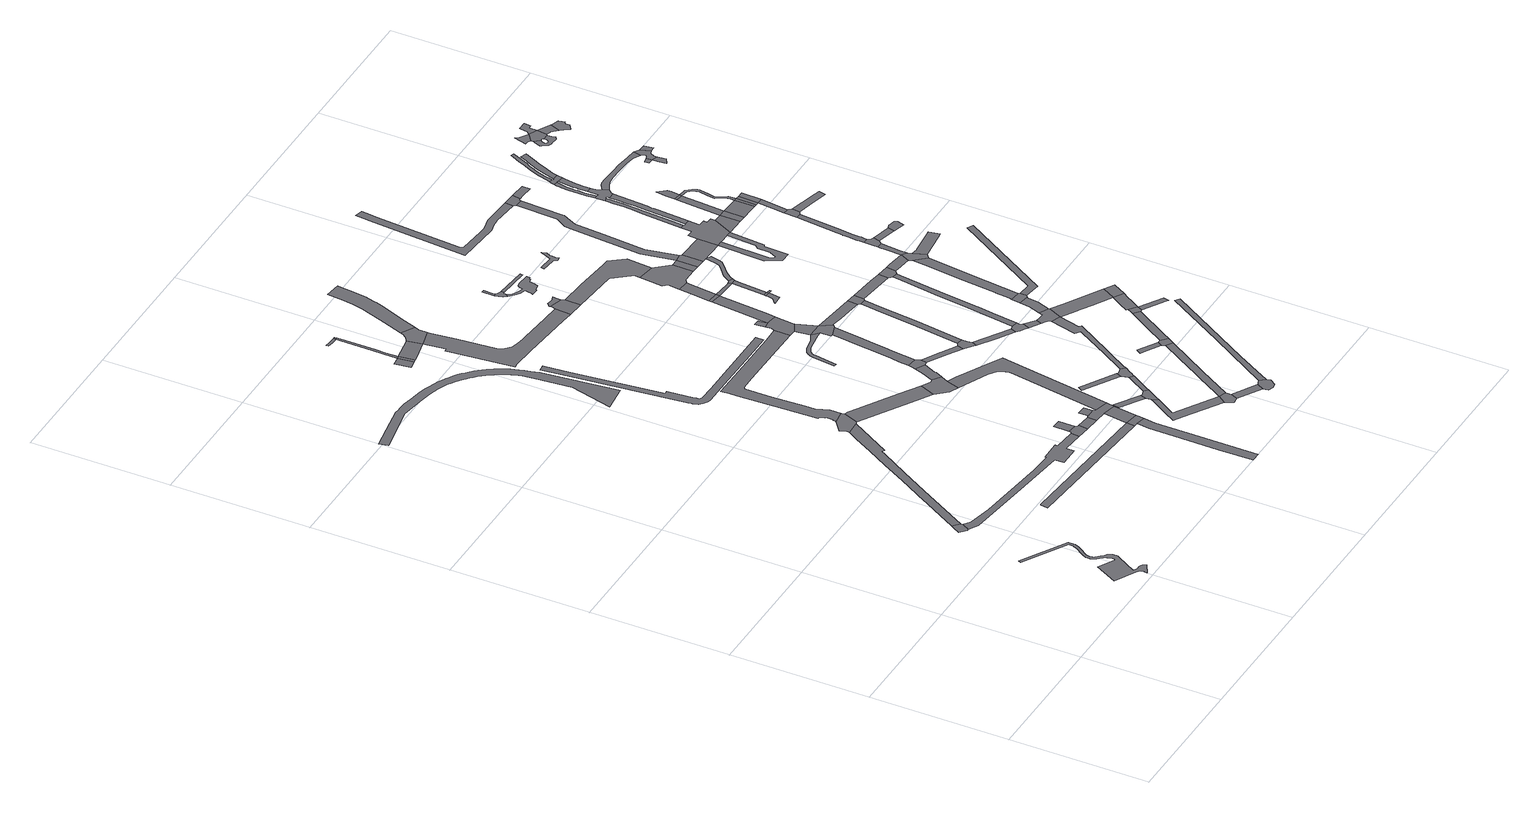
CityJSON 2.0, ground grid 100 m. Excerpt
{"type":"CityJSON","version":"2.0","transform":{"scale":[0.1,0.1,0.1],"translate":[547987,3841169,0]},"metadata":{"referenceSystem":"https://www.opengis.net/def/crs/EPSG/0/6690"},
"CityObjects":{
"road1":{"type":"Road","attributes":{"RoadStructureAttribute.sectionType":"1"},"geometry":[{"type":"MultiSurface","lod":"1","boundaries":[[[0,1,2,3,4,5,6,7,8,9,10,11,12,13,14,15,16,17,18,19,20,21,22,23,24,25,26,27,28,29,30,31,32,33,34,35,36,37,38,39,40,41,42,43,44,45,46,47,48,49,50,51,52,53,54,55,56,57,58,59,60,61,62,63,64,65,66,67,68,69,70,71,72,73,74,75,76,77,78,79,80,81,82,83,84]]]}]},
"road2":{"type":"Road","geometry":[{"type":"MultiSurface","lod":"1","boundaries":[[[85,86,87,88,89,90,91]]]}]},
"road3":{"type":"Road","attributes":{"RoadStructureAttribute.sectionType":"1"},"geometry":[{"type":"MultiSurface","lod":"1","boundaries":[[[92,93,94,95,96,97,98,99,100,101,102,103,104,105,106,107,85,91]]]}]},
"road4":{"type":"Road","attributes":{"RoadStructureAttribute.sectionType":"1"},"geometry":[{"type":"MultiSurface","lod":"1","boundaries":[[[108,109,110,111,112,113,114,115,116,90,89,117,118,119,120,121,122,123,124]]]}]},
"road5":{"type":"Road","attributes":{"RoadStructureAttribute.sectionType":"1"},"geometry":[{"type":"MultiSurface","lod":"1","boundaries":[[[125,126,127,128,129,130,131,132,133,134,135,136,137,138,139,140,141,142,143,144,145,146,147,148,149,150,151,152,153,154,155,156,157,158,159,160,161,162,163,164,165,166,167,168,169,170,171,172,173,174,175,176,177,178,179,180,181,182,183,184,185,186,187,188,189,190,191,192,193,194]]]}]},
"road6":{"type":"Road","attributes":{"RoadStructureAttribute.sectionType":"1"},"geometry":[{"type":"MultiSurface","lod":"1","boundaries":[[[195,196,197,198,199]]]}]},
"road7":{"type":"Road","geometry":[{"type":"MultiSurface","lod":"1","boundaries":[[[200,201,202,203,204,205,99,98,206,207,208,209]]]}]},
"road8":{"type":"Road","attributes":{"RoadStructureAttribute.sectionType":"1"},"geometry":[{"type":"MultiSurface","lod":"1","boundaries":[[[210,211,212,213]]]}]},
"road9":{"type":"Road","geometry":[{"type":"MultiSurface","lod":"1","boundaries":[[[214,210,213,215]]]}]},
"road10":{"type":"Road","geometry":[{"type":"MultiSurface","lod":"1","boundaries":[[[216,217,218,124,123,219,220,221,222]]]}]},
"road11":{"type":"Road","geometry":[{"type":"MultiSurface","lod":"1","boundaries":[[[223,224,216,222]]]}]},
"road12":{"type":"Road","geometry":[{"type":"MultiSurface","lod":"1","boundaries":[[[225,226,227,228,229,230,231,232,210,214]]]}]},
"road13":{"type":"Road","attributes":{"RoadStructureAttribute.sectionType":"1"},"geometry":[{"type":"MultiSurface","lod":"1","boundaries":[[[233,234,235,236,237,238,239,240,241]]]}]},
"road14":{"type":"Road","attributes":{"RoadStructureAttribute.sectionType":"1"},"geometry":[{"type":"MultiSurface","lod":"1","boundaries":[[[242,243,244,209,208,245,246,247]]]}]},
"road15":{"type":"Road","geometry":[{"type":"MultiSurface","lod":"1","boundaries":[[[248,249,250,251,229,252]]]}]},
"road16":{"type":"Road","attributes":{"RoadStructureAttribute.sectionType":"1"},"geometry":[{"type":"MultiSurface","lod":"1","boundaries":[[[253,254,214,215,255,256]]]}]},
"road17":{"type":"Road","attributes":{"RoadStructureAttribute.sectionType":"1"},"geometry":[{"type":"MultiSurface","lod":"1","boundaries":[[[220,219,257,258]]]}]},
"road18":{"type":"Road","geometry":[{"type":"MultiSurface","lod":"1","boundaries":[[[259,252,229,228]]]}]},
"road19":{"type":"Road","geometry":[{"type":"MultiSurface","lod":"1","boundaries":[[[199,198,233,241,260,261]]]}]},
"road20":{"type":"Road","geometry":[{"type":"MultiSurface","lod":"1","boundaries":[[[262,263,264,265,266]]]}]},
"road21":{"type":"Road","attributes":{"RoadStructureAttribute.sectionType":"1"},"geometry":[{"type":"MultiSurface","lod":"1","boundaries":[[[267,268,199,261,269,270]]]}]},
"road22":{"type":"Road","geometry":[{"type":"MultiSurface","lod":"1","boundaries":[[[271,272,266,265,258,257,267,270,273,274]]]}]},
"road23":{"type":"Road","geometry":[{"type":"MultiSurface","lod":"1","boundaries":[[[275,276,277,278,279,280,253,256,281,282,283,284,285,286]]]}]},
"road24":{"type":"Road","attributes":{"RoadStructureAttribute.sectionType":"1"},"geometry":[{"type":"MultiSurface","lod":"1","boundaries":[[[287,288,289,290,291,292,293,294,295,296,297,298,299,300,301,201,200,302,303,304,305,306,307,308,309,310,311]]]}]},
"road25":{"type":"Road","geometry":[{"type":"MultiSurface","lod":"1","boundaries":[[[312,313,314,315,316,317,318,319,320,321,322,323,324,325,326,327,328,329,330,331,332,333,334,335,336]]]}]},
"road26":{"type":"Road","geometry":[{"type":"MultiSurface","lod":"1","boundaries":[[[337,338,247,246,339,340,341,342,343]]]}]},
"road27":{"type":"Road","geometry":[{"type":"MultiSurface","lod":"1","boundaries":[[[344,345,346,347,348,349]]]}]},
"road28":{"type":"Road","attributes":{"RoadStructureAttribute.sectionType":"1"},"geometry":[{"type":"MultiSurface","lod":"1","boundaries":[[[350,351,352,353,354,355,356,357,358,359,360,361]]]}]},
"road29":{"type":"Road","attributes":{"RoadStructureAttribute.sectionType":"1"},"geometry":[{"type":"MultiSurface","lod":"1","boundaries":[[[362,363,364,365,366,367,341,340,368,369,370,371,372,373,374,375,274,273]]]}]},
"road30":{"type":"Road","attributes":{"RoadStructureAttribute.sectionType":"1"},"geometry":[{"type":"MultiSurface","lod":"1","boundaries":[[[376,377,378,379,380,381,382,383,384,385,386,387,388,389,281,256,390,391,392,393,394,395,396,397]]]}]},
"road31":{"type":"Road","attributes":{"RoadStructureAttribute.sectionType":"1"},"geometry":[{"type":"MultiSurface","lod":"1","boundaries":[[[398,399,343,342,400,401,402]]]}]},
"road32":{"type":"Road","attributes":{"RoadStructureAttribute.sectionType":"1"},"geometry":[{"type":"MultiSurface","lod":"1","boundaries":[[[403,404,405,406,407,408,409,275,286,410,411,412,413,414,415,416,417,418,419]]]}]},
"road33":{"type":"Road","geometry":[{"type":"MultiSurface","lod":"1","boundaries":[[[420,421,422,349,348,423,424,350,361,425,426,427,428,429]]]}]},
"road34":{"type":"Road","geometry":[{"type":"MultiSurface","lod":"1","boundaries":[[[430,431,398,402,432,433,434]]]}]},
"road35":{"type":"Road","geometry":[{"type":"MultiSurface","lod":"1","boundaries":[[[357,356,435,436,437,438,439,440]]]}]},
"road36":{"type":"Road","attributes":{"RoadStructureAttribute.sectionType":"1"},"geometry":[{"type":"MultiSurface","lod":"1","boundaries":[[[441,442,443,444,445]]]}]},
"road37":{"type":"Road","attributes":{"RoadStructureAttribute.sectionType":"1"},"geometry":[{"type":"MultiSurface","lod":"1","boundaries":[[[446,447,448,420,429,449,450,451]]]}]},
"road38":{"type":"Road","attributes":{"RoadStructureAttribute.sectionType":"1"},"geometry":[{"type":"MultiSurface","lod":"1","boundaries":[[[452,453,454,455,456,457,458,459,460,461,462,463,464,465,466,467,468,469,470,471,472,473,474,475,476,477,478,479]]]}]},
"road39":{"type":"Road","attributes":{"RoadStructureAttribute.sectionType":"1"},"geometry":[{"type":"MultiSurface","lod":"1","boundaries":[[[439,438,480,481]]]}]},
"road40":{"type":"Road","attributes":{"RoadStructureAttribute.sectionType":"1"},"geometry":[{"type":"MultiSurface","lod":"1","boundaries":[[[482,483,484,485,486,487,488,489,490,491,492,493,430,434]]]}]},
"road41":{"type":"Road","attributes":{"RoadStructureAttribute.sectionType":"1"},"geometry":[{"type":"MultiSurface","lod":"1","boundaries":[[[494,495,496,433,432,497,498,499,500]]]}]},
"road42":{"type":"Road","geometry":[{"type":"MultiSurface","lod":"1","boundaries":[[[501,502,503,445,444,504,505,446,451,506,507,508,509]]]}]},
"road43":{"type":"Road","geometry":[{"type":"MultiSurface","lod":"1","boundaries":[[[510,511,512,481,480,513,514,515,516,517]]]}]},
"road44":{"type":"Road","attributes":{"RoadStructureAttribute.sectionType":"1"},"geometry":[{"type":"MultiSurface","lod":"1","boundaries":[[[518,519,397,396,520,521,522]]]}]},
"road45":{"type":"Road","geometry":[{"type":"MultiSurface","lod":"1","boundaries":[[[523,524,525,526,527,528,529,530,531,532,533,534,535,536,537,518,522]]]}]},
"road46":{"type":"Road","geometry":[{"type":"MultiSurface","lod":"1","boundaries":[[[538,539,540,541,542,543]]]}]},
"road47":{"type":"Road","geometry":[{"type":"MultiSurface","lod":"1","boundaries":[[[452,479,544,487,486,545,546]]]}]},
"road48":{"type":"Road","geometry":[{"type":"MultiSurface","lod":"1","boundaries":[[[543,542,547,311,310,548,549,550,551]]]}]},
"road49":{"type":"Road","geometry":[{"type":"MultiSurface","lod":"1","boundaries":[[[552,553,554,555,556,557,558,559,560,561,562]]]}]},
"road50":{"type":"Road","attributes":{"RoadStructureAttribute.sectionType":"1"},"geometry":[{"type":"MultiSurface","lod":"1","boundaries":[[[549,548,452,546]]]}]},
"road51":{"type":"Road","geometry":[{"type":"MultiSurface","lod":"1","boundaries":[[[563,564,565,555,554]]]}]},
"road52":{"type":"Road","geometry":[{"type":"MultiSurface","lod":"1","boundaries":[[[566,500,499,567,568,569,570,571,572]]]}]},
"road53":{"type":"Road","attributes":{"RoadStructureAttribute.sectionType":"1"},"geometry":[{"type":"MultiSurface","lod":"1","boundaries":[[[573,574,575,576,577,578,579,357,440,580,581]]]}]},
"road54":{"type":"Road","geometry":[{"type":"MultiSurface","lod":"1","boundaries":[[[582,583,584,585,586,587,588,589,590,591,592,593,594,595,596,597,598,599,600,601,602,603,604,605,606,607,608,559,558]]]}]},
"road55":{"type":"Road","attributes":{"RoadStructureAttribute.sectionType":"1"},"geometry":[{"type":"MultiSurface","lod":"1","boundaries":[[[569,568,609,610,611]]]}]},
"road56":{"type":"Road","attributes":{"RoadStructureAttribute.sectionType":"1"},"geometry":[{"type":"MultiSurface","lod":"1","boundaries":[[[612,613,543,551,614,615]]]}]},
"road57":{"type":"Road","geometry":[{"type":"MultiSurface","lod":"1","boundaries":[[[616,617,562,561]]]}]},
"road58":{"type":"Road","attributes":{"RoadStructureAttribute.sectionType":"1"},"geometry":[{"type":"MultiSurface","lod":"1","boundaries":[[[618,619,620,621,622,623,624,625,626,627,501,509,628,629,630,631,632,633,634,635,636,637,638]]]}]},
"road59":{"type":"Road","attributes":{"RoadStructureAttribute.sectionType":"1"},"geometry":[{"type":"MultiSurface","lod":"1","boundaries":[[[639,546,545,640,641,642,643,644,645]]]}]},
"road60":{"type":"Road","attributes":{"RoadStructureAttribute.sectionType":"1"},"geometry":[{"type":"MultiSurface","lod":"1","boundaries":[[[646,647,648,649,650,651,566,572]]]}]},
"road61":{"type":"Road","geometry":[{"type":"MultiSurface","lod":"1","boundaries":[[[652,653,654,655,656,657,658]]]}]},
"road62":{"type":"Road","geometry":[{"type":"MultiSurface","lod":"1","boundaries":[[[659,612,615,660]]]}]},
"road63":{"type":"Road","attributes":{"RoadStructureAttribute.sectionType":"1"},"geometry":[{"type":"MultiSurface","lod":"1","boundaries":[[[661,662,663,664,665,521,520,666,667,668,669,670,671]]]}]},
"road64":{"type":"Road","geometry":[{"type":"MultiSurface","lod":"1","boundaries":[[[672,673,674,611,610,675,676,677,678,679,680]]]}]},
"road65":{"type":"Road","attributes":{"RoadStructureAttribute.sectionType":"1"},"geometry":[{"type":"MultiSurface","lod":"1","boundaries":[[[681,682,659,660,683]]]}]},
"road66":{"type":"Road","geometry":[{"type":"MultiSurface","lod":"1","boundaries":[[[658,657,684,573,581,685,686]]]}]},
"road67":{"type":"Road","attributes":{"RoadStructureAttribute.sectionType":"1"},"geometry":[{"type":"MultiSurface","lod":"1","boundaries":[[[687,688,689,690,691,692,693,694]]]}]},
"road68":{"type":"Road","attributes":{"RoadStructureAttribute.sectionType":"1"},"geometry":[{"type":"MultiSurface","lod":"1","boundaries":[[[678,677,695,696]]]}]},
"road69":{"type":"Road","geometry":[{"type":"MultiSurface","lod":"1","boundaries":[[[697,687,694,698]]]}]},
"road70":{"type":"Road","attributes":{"RoadStructureAttribute.sectionType":"1"},"geometry":[{"type":"MultiSurface","lod":"1","boundaries":[[[699,660,615,700,701]]]}]},
"road71":{"type":"Road","geometry":[{"type":"MultiSurface","lod":"1","boundaries":[[[702,703,698,694]]]}]},
"road72":{"type":"Road","geometry":[{"type":"MultiSurface","lod":"1","boundaries":[[[645,644,649,648,704,705]]]}]},
"road73":{"type":"Road","attributes":{"RoadStructureAttribute.sectionType":"1"},"geometry":[{"type":"MultiSurface","lod":"1","boundaries":[[[706,707,708,510,517,709,710,711,712]]]}]},
"road74":{"type":"Road","attributes":{"RoadStructureAttribute.sectionType":"1"},"geometry":[{"type":"MultiSurface","lod":"1","boundaries":[[[700,697,698,713,714]]]}]},
"road75":{"type":"Road","geometry":[{"type":"MultiSurface","lod":"1","boundaries":[[[670,715,716,717,681,683,718,719,720,671]]]}]},
"road76":{"type":"Road","geometry":[{"type":"MultiSurface","lod":"1","boundaries":[[[721,722,723,724,696,695,725,726,727,728,618,638,729,730,731]]]}]},
"road77":{"type":"Road","geometry":[{"type":"MultiSurface","lod":"1","boundaries":[[[732,733,734,735,736,737,738,739,740,741,742,743,744,745]]]}]},
"road78":{"type":"Road","geometry":[{"type":"MultiSurface","lod":"1","boundaries":[[[746,701,700,714,747]]]}]},
"road79":{"type":"Road","attributes":{"RoadStructureAttribute.sectionType":"1"},"geometry":[{"type":"MultiSurface","lod":"1","boundaries":[[[748,749,686,685,750,751]]]}]},
"road80":{"type":"Road","attributes":{"RoadStructureAttribute.sectionType":"1"},"geometry":[{"type":"MultiSurface","lod":"1","boundaries":[[[752,753,754,755,672,680,756,757,758,759,760,761]]]}]},
"road81":{"type":"Road","attributes":{"RoadStructureAttribute.sectionType":"1"},"geometry":[{"type":"MultiSurface","lod":"1","boundaries":[[[762,763,721,731,764,765,766]]]}]},
"road82":{"type":"Road","attributes":{"RoadStructureAttribute.sectionType":"1"},"geometry":[{"type":"MultiSurface","lod":"1","boundaries":[[[767,705,704,768,769,770]]]}]},
"road83":{"type":"Road","attributes":{"RoadStructureAttribute.sectionType":"1"},"geometry":[{"type":"MultiSurface","lod":"1","boundaries":[[[720,719,771,772]]]}]},
"road84":{"type":"Road","attributes":{"RoadStructureAttribute.sectionType":"1"},"geometry":[{"type":"MultiSurface","lod":"1","boundaries":[[[773,774,775,776,777,778,779,780,781,782,783,784,785,746,747]]]}]},
"road85":{"type":"Road","geometry":[{"type":"MultiSurface","lod":"1","boundaries":[[[786,762,766,787,788,789]]]}]},
"road86":{"type":"Road","geometry":[{"type":"MultiSurface","lod":"1","boundaries":[[[790,791,748,751,792,793,794]]]}]},
"road87":{"type":"Road","geometry":[{"type":"MultiSurface","lod":"1","boundaries":[[[795,772,771,796,797]]]}]},
"road88":{"type":"Road","attributes":{"RoadStructureAttribute.sectionType":"1"},"geometry":[{"type":"MultiSurface","lod":"1","boundaries":[[[798,799,729,638,800,801,802,803,804,805,806]]]}]},
"road89":{"type":"Road","attributes":{"RoadStructureAttribute.sectionType":"1"},"geometry":[{"type":"MultiSurface","lod":"1","boundaries":[[[805,807,808,809,790,794,810,811,812,813]]]}]},
"road90":{"type":"Road","attributes":{"RoadStructureAttribute.sectionType":"1"},"geometry":[{"type":"MultiSurface","lod":"1","boundaries":[[[814,794,793,815,816,817]]]}]},
"road91":{"type":"Road","geometry":[{"type":"MultiSurface","lod":"1","boundaries":[[[770,769,752,761,818,819,820]]]}]},
"road92":{"type":"Road","attributes":{"RoadStructureAttribute.sectionType":"1"},"geometry":[{"type":"MultiSurface","lod":"1","boundaries":[[[797,796,821,822,823]]]}]},
"road93":{"type":"Road","attributes":{"RoadStructureAttribute.sectionType":"1"},"geometry":[{"type":"MultiSurface","lod":"1","boundaries":[[[824,825,826,827,828,829,830,831,786,789,832,833,834]]]}]},
"road94":{"type":"Road","geometry":[{"type":"MultiSurface","lod":"1","boundaries":[[[806,805,813,835]]]}]},
"road95":{"type":"Road","attributes":{"RoadStructureAttribute.sectionType":"1"},"geometry":[{"type":"MultiSurface","lod":"1","boundaries":[[[836,837,838,839,840,841,842,843,844,772,795,845,846,847,848,849,850,851,852]]]}]},
"road96":{"type":"Road","attributes":{"RoadStructureAttribute.sectionType":"1"},"geometry":[{"type":"MultiSurface","lod":"1","boundaries":[[[822,853,854,855,856,857,858,859,860,861,862,863,864,865,866]]]}]},
"road97":{"type":"Road","attributes":{"RoadStructureAttribute.sectionType":"1"},"geometry":[{"type":"MultiSurface","lod":"1","boundaries":[[[867,868,869,870,871,872,873,874,875,876,877,878,879,880,881,882,883,884,885,886]]]}]},
"road98":{"type":"Road","attributes":{"RoadStructureAttribute.sectionType":"1"},"geometry":[{"type":"MultiSurface","lod":"1","boundaries":[[[887,820,819,888,889,890,891]]]}]},
"road99":{"type":"Road","geometry":[{"type":"MultiSurface","lod":"1","boundaries":[[[891,890,824,834,892,893,894,895]]]}]},
"road100":{"type":"Road","geometry":[{"type":"MultiSurface","lod":"1","boundaries":[[[896,897,898,899,823,822,866,859,858,900,901,902,903,904,905,906,907,908]]]}]},
"road101":{"type":"Road","attributes":{"RoadStructureAttribute.sectionType":"1"},"geometry":[{"type":"MultiSurface","lod":"1","boundaries":[[[909,910,911,891,895,912,913,914,915]]]}]},
"road102":{"type":"Road","attributes":{"RoadStructureAttribute.sectionType":"1"},"geometry":[{"type":"MultiSurface","lod":"1","boundaries":[[[916,917,788,787,918,919,920]]]}]},
"road103":{"type":"Road","geometry":[{"type":"MultiSurface","lod":"1","boundaries":[[[921,922,923,909,915,924,925,926,927]]]}]},
"road104":{"type":"Road","geometry":[{"type":"MultiSurface","lod":"1","boundaries":[[[928,875,874,929,836,852,930,931,932]]]}]},
"road105":{"type":"Road","geometry":[{"type":"MultiSurface","lod":"1","boundaries":[[[900,858,933,934]]]}]},
"road106":{"type":"Road","geometry":[{"type":"MultiSurface","lod":"1","boundaries":[[[935,936,937,938,939,940,941,942,943,944,945,946,947,896,908]]]}]},
"road107":{"type":"Road","attributes":{"RoadStructureAttribute.sectionType":"1"},"geometry":[{"type":"MultiSurface","lod":"1","boundaries":[[[948,949,950,951,894,893,952,953]]]}]},
"road108":{"type":"Road","attributes":{"RoadStructureAttribute.sectionType":"1"},"geometry":[{"type":"MultiSurface","lod":"1","boundaries":[[[954,955,956,957,958,959,960,961,906,905,962,963,964,965,966]]]}]},
"road109":{"type":"Road","attributes":{"RoadStructureAttribute.sectionType":"1"},"geometry":[{"type":"MultiSurface","lod":"1","boundaries":[[[925,924,967,968]]]}]},
"road110":{"type":"Road","attributes":{"RoadStructureAttribute.sectionType":"1"},"geometry":[{"type":"MultiSurface","lod":"1","boundaries":[[[969,970,971,972,973,974,975,976,977,921,927,978,979,980,981,982,983,984,985,986]]]}]},
"road111":{"type":"Road","geometry":[{"type":"MultiSurface","lod":"1","boundaries":[[[934,933,987,988]]]}]},
"road112":{"type":"Road","geometry":[{"type":"MultiSurface","lod":"1","boundaries":[[[989,990,991,992,932,931]]]}]},
"road113":{"type":"Road","attributes":{"RoadStructureAttribute.sectionType":"1"},"geometry":[{"type":"MultiSurface","lod":"1","boundaries":[[[993,994,934,988,995,996,997]]]}]},
"road114":{"type":"Road","geometry":[{"type":"MultiSurface","lod":"1","boundaries":[[[998,968,967,999,1000,1001]]]}]},
"road115":{"type":"Road","attributes":{"RoadStructureAttribute.sectionType":"1"},"geometry":[{"type":"MultiSurface","lod":"1","boundaries":[[[1002,988,987,1003,1004,1005,1006]]]}]},
"road116":{"type":"Road","geometry":[{"type":"MultiSurface","lod":"1","boundaries":[[[1007,1008,1009,1010,1011,1012,1013,1014,1015,942,941,1016,1017,1018,954,966,1019,1020,1021]]]}]},
"road117":{"type":"Road","geometry":[{"type":"MultiSurface","lod":"1","boundaries":[[[1022,1023,1024,1025,1026,1027,1028,1029,1014,1013,1030,1031,1032,1033,1034,1035,1036]]]}]},
"road118":{"type":"Road","geometry":[{"type":"MultiSurface","lod":"1","boundaries":[[[1037,969,986,1038,1039,1040,1041,1042]]]}]},
"road119":{"type":"Road","geometry":[{"type":"MultiSurface","lod":"1","boundaries":[[[1043,993,997,1044]]]}]},
"road120":{"type":"Road","attributes":{"RoadStructureAttribute.sectionType":"1"},"geometry":[{"type":"MultiSurface","lod":"1","boundaries":[[[1045,1046,1047,1048,1049,1050,1051,1052,1009,1008,1053,1054,1055,1056,1057]]]}]},
"road121":{"type":"Road","attributes":{"RoadStructureAttribute.sectionType":"1"},"geometry":[{"type":"MultiSurface","lod":"1","boundaries":[[[1058,1059,1037,1042,1060]]]}]},
"road122":{"type":"Road","geometry":[{"type":"MultiSurface","lod":"1","boundaries":[[[1006,1005,1061,1062]]]}]},
"road123":{"type":"Road","attributes":{"RoadStructureAttribute.sectionType":"1"},"geometry":[{"type":"MultiSurface","lod":"1","boundaries":[[[1063,1064,1065,1066,1043,1044]]]}]},
"road124":{"type":"Road","geometry":[{"type":"MultiSurface","lod":"1","boundaries":[[[1067,1068,1069,1070,1071,1072,1073,1074,1075,1076,1044,997,1077,1078,1079,1080,1081,1082,1083,1084,1085,1006,1062]]]}]},
"road125":{"type":"Road","geometry":[{"type":"MultiSurface","lod":"1","boundaries":[[[1086,1087,1022,1036,1088,1045,1057,1089,1090,1091,1092]]]}]},
"road126":{"type":"Road","attributes":{"RoadStructureAttribute.sectionType":"1"},"geometry":[{"type":"MultiSurface","lod":"1","boundaries":[[[1062,1061,1058,1093]]]}]},
"road127":{"type":"Road","geometry":[{"type":"MultiSurface","lod":"1","boundaries":[[[1093,1058,1060,1094]]]}]},
"road128":{"type":"Road","attributes":{"RoadStructureAttribute.sectionType":"1"},"geometry":[{"type":"MultiSurface","lod":"1","boundaries":[[[1095,1096,1040,1039,1097,1098,1099,1100]]]}]},
"road129":{"type":"Road","geometry":[{"type":"MultiSurface","lod":"1","boundaries":[[[1101,1102,1103,1104,1105,1106,1107,1086,1092,1108,1109,1110,1111,1112,1113,1114,1115,1116]]]}]},
"road130":{"type":"Road","attributes":{"RoadStructureAttribute.sectionType":"1"},"geometry":[{"type":"MultiSurface","lod":"1","boundaries":[[[1117,1118,1119,1120,1121,1122,1123,1124,1125,1090,1089,1126,1127,1128,1129,1130,1131]]]}]},
"road131":{"type":"Road","attributes":{"RoadStructureAttribute.sectionType":"1"},"geometry":[{"type":"MultiSurface","lod":"1","boundaries":[[[1132,1133,1134,1135,1136,1137,1021,1020,1138,1139,1140,1141,1142,1143,1144,1145,1146]]]}]},
"road132":{"type":"Road","geometry":[{"type":"MultiSurface","lod":"1","boundaries":[[[1147,1148,1149,1150,1151]]]}]},
"road133":{"type":"Road","geometry":[{"type":"MultiSurface","lod":"1","boundaries":[[[1151,1152,1153,1154,1155]]]}]},
"road134":{"type":"Road","geometry":[{"type":"MultiSurface","lod":"1","boundaries":[[[1146,1145,1156,1157,1158,1147,1151,1155,1159,1160,1161,1162]]]}]},
"road135":{"type":"Road","geometry":[{"type":"MultiSurface","lod":"1","boundaries":[[[1163,1164,1165,1166,1167,1168,1169,1170,1171,1172,1173,1174,1175,1176,1177,1178,1179,1180,1181,1182,1183,1184,1185,1186,1187,1188,1189,1190,1191,1192,1193,1194,1195,1196,1197,1198,1199,1200,1201,1202,1203,1204,1205,1206,1207,1208,1209,1210,1211,1212,1213,1214,1215,1216,1217,1218,1219,1220,1221,1222,1223,1224,1225,1226,1227,1228,1229,1230,1231]]]}]},
"road136":{"type":"Road","geometry":[{"type":"MultiSurface","lod":"1","boundaries":[[[1232,1233,1234,1235,1236,1237,1238]]]}]},
"road137":{"type":"Road","geometry":[{"type":"MultiSurface","lod":"1","boundaries":[[[1162,1161,1239,1240]]]}]},
"road138":{"type":"Road","geometry":[{"type":"MultiSurface","lod":"1","boundaries":[[[1238,1237,1241,1163,1231,1242,1243,1244,1245,1246,1247,1248,1249,1250,1251,1252,1253,1254,1255,1256,1257,1258,1176,1175,1259,1260,1261]]]}]},
"road139":{"type":"Road","geometry":[{"type":"MultiSurface","lod":"1","boundaries":[[[1262,1263,1264,1265,1266,1267,1238,1261]]]}]},
"road140":{"type":"Road","attributes":{"RoadStructureAttribute.sectionType":"1"},"geometry":[{"type":"MultiSurface","lod":"1","boundaries":[[[1268,1261,1260,1269,1270,1271,1272,1273]]]}]},
"road141":{"type":"Road","geometry":[{"type":"MultiSurface","lod":"1","boundaries":[[[1274,1273,1272,1275,1276,1277,1278,1279,1280,1281]]]}]}
},
"vertices":[
[1077,96,0],[1070,104,0],[1068,107,0],[1059,113,0],[1052,116,0],[1045,119,0],[1037,120,0],[1024,120,0],[990,134,0],[1073,277,0],[1084,294,0],[1084,332,0],[1074,346,0],[1065,359,0],[1051,371,0],[1040,379,0],[1031,390,0],[1020,401,0],[1009,412,0],[1006,415,0],[1003,420,0],[999,426,0],[998,432,0],[996,438,0],[995,444,0],[995,451,0],[996,461,0],[997,463,0],[999,470,0],[1002,478,0],[1006,486,0],[1013,497,0],[1015,499,0],[1028,517,0],[1043,537,0],[1051,550,0],[1058,563,0],[1064,578,0],[1068,592,0],[1070,605,0],[1070,618,0],[1070,641,0],[747,828,0],[737,811,0],[1050,629,0],[1050,618,0],[1050,607,0],[1048,596,0],[1045,584,0],[1040,571,0],[1034,560,0],[1026,548,0],[1012,529,0],[999,511,0],[996,507,0],[989,496,0],[984,486,0],[980,477,0],[978,468,0],[977,465,0],[975,453,0],[975,443,0],[976,434,0],[978,426,0],[981,419,0],[985,410,0],[990,403,0],[994,398,0],[1006,386,0],[1016,376,0],[1023,367,0],[1030,357,0],[1035,344,0],[1040,331,0],[1042,324,0],[1046,300,0],[1039,288,0],[921,354,0],[834,191,0],[982,109,0],[1007,90,0],[1011,76,0],[1011,63,0],[1005,42,0],[1084,86,0],
[886,1380,0],[873,1359,0],[844,1309,0],[890,1269,0],[904,1271,0],[932,1325,0],[932,1340,0],
[1022,1496,0],[1145,1710,0],[1261,1912,0],[1382,2116,0],[1398,2144,0],[1418,2132,0],[1585,2423,0],[1484,2419,0],[1446,2350,0],[1366,2212,0],[1275,2056,0],[1203,1931,0],[1143,1824,0],[1082,1720,0],[1026,1625,0],[951,1492,0],
[1965,1178,0],[1964,1196,0],[1924,1196,0],[1853,1194,0],[1821,1194,0],[1819,1180,0],[1664,1191,0],[1153,1252,0],[982,1289,0],[973,1231,0],[1399,1177,0],[1821,1125,0],[1821,1058,0],[1962,1058,0],[1963,1115,0],[2117,1101,0],[2121,1162,0],
[368,5025,0],[555,4997,0],[613,4985,0],[648,4976,0],[678,4968,0],[706,4959,0],[727,4951,0],[750,4941,0],[773,4930,0],[795,4918,0],[820,4903,0],[842,4887,0],[862,4873,0],[885,4853,0],[902,4837,0],[920,4820,0],[937,4802,0],[957,4779,0],[973,4758,0],[988,4739,0],[1005,4713,0],[1018,4692,0],[1030,4670,0],[1043,4643,0],[1053,4618,0],[1062,4595,0],[1069,4571,0],[1075,4547,0],[1080,4518,0],[1088,4471,0],[1112,4207,0],[1033,3903,0],[1219,3923,0],[1157,4467,0],[1143,4529,0],[1134,4566,0],[1125,4599,0],[1115,4628,0],[1107,4651,0],[1097,4672,0],[1086,4694,0],[1072,4720,0],[1059,4742,0],[1040,4771,0],[1034,4780,0],[1032,4782,0],[1014,4806,0],[998,4826,0],[983,4844,0],[961,4866,0],[941,4886,0],[921,4903,0],[900,4920,0],[874,4938,0],[850,4954,0],[828,4967,0],[799,4982,0],[770,4996,0],[741,5008,0],[704,5022,0],[672,5032,0],[625,5046,0],[531,5064,0],[461,5077,0],[400,5082,0],[397,5082,0],[354,5085,0],[233,5064,0],[8,5025,0],[19,4959,0],
[1352,985,0],[1346,980,0],[1341,926,0],[2379,841,0],[2386,900,0],
[1645,2561,0],[1549,2547,0],[1470,2485,0],[1485,2458,0],[1490,2449,0],[1492,2446,0],[1592,2428,0],[1599,2430,0],[1607,2430,0],[1651,2540,0],
[882,5342,0],[817,5331,0],[832,5218,0],[896,5230,0],
[900,5345,0],[914,5233,0],
[2138,1184,0],[2137,1173,0],[2129,1165,0],[2215,1092,0],[2219,1157,0],[2208,1165,0],[2202,1175,0],
[2201,1292,0],[2140,1295,0],
[899,5438,0],[899,5510,0],[898,5761,0],[898,5785,0],[883,5783,0],[883,5756,0],[882,5513,0],[882,5444,0],
[2409,838,0],[2395,745,0],[2395,511,0],[2395,247,0],[2397,3,0],[2466,3,0],[2465,506,0],[2465,743,0],[2477,823,0],
[2007,2330,0],[1735,2496,0],[1680,2530,0],[1911,2249,0],[2096,2136,0],[2143,2246,0],
[835,5802,0],[797,5807,0],[800,5792,0],[840,5785,0],[887,5803,0],
[1074,5380,0],[1061,5374,0],[943,5238,0],[1092,5270,0],
[2320,1082,0],[2324,1147,0],
[897,5803,0],
[2484,871,0],[2486,883,0],
[2405,1217,0],[2341,1220,0],[2340,1160,0],[2332,1151,0],[2403,1153,0],
[2410,1074,0],[2393,948,0],[2493,948,0],[2508,1052,0],
[2413,1139,0],[2408,1144,0],[2517,1111,0],[2421,1138,0],
[1132,5447,0],[1126,5429,0],[1111,5407,0],[1110,5406,0],[1094,5392,0],[1092,5390,0],[1213,5301,0],[1215,5322,0],[1216,5350,0],[1217,5363,0],[1219,5369,0],[1229,5396,0],
[2128,3346,0],[1751,3348,0],[1506,3351,0],[1506,3336,0],[1507,3324,0],[1508,3293,0],[1509,3235,0],[1520,2906,0],[1529,2667,0],[1544,2667,0],[1556,2631,0],[1560,2625,0],[1561,2572,0],[1555,2571,0],[1554,2559,0],[1643,2643,0],[1612,2735,0],[1608,2803,0],[1601,3038,0],[1598,3226,0],[1611,3238,0],[1718,3238,0],[1998,3236,0],[2243,3233,0],[2244,3349,0],
[1345,3656,0],[1323,3655,0],[1248,4295,0],[1229,4482,0],[1187,4478,0],[1206,4290,0],[1302,3478,0],[1304,3454,0],[1304,3448,0],[1308,3432,0],[1318,3411,0],[1337,3390,0],[1365,3372,0],[1387,3366,0],[1635,3364,0],[1928,3363,0],[2123,3361,0],[2123,3418,0],[1983,3417,0],[1736,3420,0],[1507,3421,0],[1387,3423,0],[1371,3436,0],[1369,3455,0],[1366,3482,0],
[2208,2209,0],[2189,2217,0],[2166,2055,0],[2231,2025,0],[2262,2121,0],[2286,2172,0],[2227,2215,0],
[2524,1060,0],[2517,1065,0],[2513,1042,0],[2510,1020,0],[2673,914,0],[2691,957,0],
[2680,870,0],[2634,797,0],[2574,700,0],[2559,676,0],[2544,651,0],[2604,614,0],[2866,450,0],[2906,508,0],[2616,689,0],[2613,690,0],[2612,691,0],[2701,835,0],
[2579,1482,0],[2619,1745,0],[2645,1923,0],[2506,1999,0],[2406,2051,0],[2328,2091,0],[2445,1924,0],[2476,1905,0],[2495,1889,0],[2507,1874,0],[2516,1856,0],[2522,1836,0],[2526,1809,0],[2524,1774,0],
[1812,4694,0],[1694,4704,0],[1462,4725,0],[1434,4728,0],[1428,4729,0],[1378,4734,0],[1337,4745,0],[1324,4749,0],[1291,4782,0],[1275,4799,0],[1265,4832,0],[1251,4964,0],[1236,5104,0],[1216,5277,0],[1111,5113,0],[1090,5107,0],[1139,4634,0],[1170,4639,0],[1338,4623,0],[1721,4588,0],[1806,4580,0],[1813,4694,0],
[2285,2361,0],[2262,2298,0],[2313,2225,0],[2312,2240,0],[2352,2325,0],
[1290,6052,0],[1282,5961,0],[1277,5904,0],[1270,5859,0],[1252,5784,0],[1227,5708,0],[1187,5596,0],[1262,5486,0],[1338,5695,0],[1352,5737,0],[1359,5758,0],[1369,5796,0],[1376,5824,0],[1384,5874,0],[1390,5921,0],[1397,6011,0],[1400,6038,0],
[2739,966,0],[2712,953,0],[2703,949,0],[2679,877,0],[2679,873,0],[2716,860,0],[2734,889,0],[2744,905,0],[2755,924,0],[2766,941,0],
[2299,2416,0],[2296,2391,0],[2379,2333,0],[2386,2376,0],[2371,2406,0],
[2895,393,0],[2911,396,0],[2925,398,0],[2938,400,0],[2965,450,0],[2959,489,0],
[2586,1348,0],[2575,1330,0],[2564,1313,0],[2813,1163,0],[2829,1200,0],
[2828,1112,0],[2808,1079,0],[2745,975,0],[2775,957,0],[2836,1057,0],[2855,1088,0],
[2311,3121,0],[2252,3092,0],[2179,3081,0],[2163,3075,0],[2149,3069,0],[2139,3063,0],[2130,3057,0],[2123,3049,0],[2116,3040,0],[2110,3029,0],[2105,3019,0],[2103,3012,0],[2099,2996,0],[2077,2835,0],[2102,2831,0],[2124,2992,0],[2127,3006,0],[2129,3010,0],[2132,3018,0],[2137,3026,0],[2143,3034,0],[2147,3038,0],[2153,3042,0],[2161,3047,0],[2173,3052,0],[2185,3057,0],[2317,3076,0],[2356,3079,0],
[3106,298,0],[3133,348,0],
[2394,2583,0],[2401,2642,0],[2410,2714,0],[2428,2849,0],[2450,3021,0],[2374,2998,0],[2366,2935,0],[2352,2827,0],[2341,2737,0],[2327,2631,0],[2317,2546,0],[2309,2487,0],
[2520,2301,0],[2519,2302,0],[2410,2362,0],[2392,2326,0],[2520,2252,0],[2618,2191,0],[2632,2238,0],
[2884,1204,0],[2867,1200,0],[2840,1193,0],[2821,1134,0],[2827,1114,0],[2864,1103,0],[2873,1116,0],[2888,1141,0],[2908,1175,0],
[3178,364,0],[3151,355,0],[3147,353,0],[3112,259,0],[3152,246,0],[3185,252,0],[3214,299,0],[3206,327,0],
[1823,4730,0],[1821,4714,0],[1925,4569,0],[1930,4683,0],[1919,4705,0],
[1918,4726,0],[1922,4769,0],[1918,4767,0],[1911,4763,0],[1905,4761,0],[1898,4759,0],[1892,4757,0],[1882,4756,0],[1872,4757,0],[1862,4759,0],[1852,4761,0],[1844,4764,0],[1840,4757,0],[1825,4747,0],[1820,4737,0],
[2291,3464,0],[2288,3488,0],[2247,3490,0],[2249,3463,0],[2254,3417,0],[2296,3424,0],
[2360,3002,0],[2472,3044,0],[2417,3120,0],
[2259,3374,0],[2296,3232,0],[2365,3269,0],[2367,3283,0],[2379,3412,0],
[1809,5087,0],[1794,5094,0],[1784,5109,0],[1764,5101,0],[1769,5074,0],[1777,5049,0],[1795,5024,0],[1812,5052,0],[1812,5062,0],[1822,5065,0],[1824,5086,0],
[1781,5127,0],[1783,5189,0],[1763,5191,0],
[2657,2249,0],[2675,2144,0],[2690,2134,0],[2706,2172,0],[2701,2190,0],[2698,2206,0],[2702,2243,0],
[3242,1062,0],[3158,923,0],[3131,879,0],[3131,878,0],[3030,710,0],[3002,666,0],[3002,665,0],[3102,725,0],[3286,1032,0],
[1828,4992,0],[1860,4970,0],[1903,4955,0],[1898,4930,0],[1894,4905,0],[1888,4892,0],[1936,4889,0],[1939,4896,0],[1943,4901,0],[1983,4906,0],[1988,4911,0],[1993,4941,0],[1998,4971,0],[2008,4976,0],[2023,4977,0],[2027,4989,0],[2040,4988,0],[2042,5017,0],[1952,5023,0],[1932,5021,0],[1925,5016,0],[1918,5001,0],[1910,4975,0],[1890,4980,0],[1860,4995,0],[1835,5010,0],[1820,5027,0],
[2812,2053,0],[2932,1976,0],[2950,2016,0],
[2338,3840,0],[2300,3464,0],[2384,3465,0],[2419,3828,0],
[2047,5047,0],[2049,5064,0],
[3139,1826,0],[3094,1646,0],[3093,1645,0],[3091,1636,0],[3123,1614,0],[3126,1612,0],[3128,1611,0],[3116,1590,0],[2985,1372,0],[2890,1214,0],[2920,1196,0],[3001,1331,0],[3126,1539,0],[3157,1590,0],[3158,1593,0],[3164,1602,0],[3182,1633,0],[3181,1634,0],[3171,1641,0],[3168,1643,0],[3208,1799,0],
[2659,3090,0],[2474,3044,0],[2557,3032,0],[2643,3020,0],[2713,3010,0],[2737,3007,0],[2743,3079,0],
[2747,2594,0],[2781,2856,0],[2797,2987,0],[2752,2987,0],[2730,2812,0],[2704,2610,0],
[3114,1199,0],[3112,1201,0],[3102,1184,0],[3091,1166,0],[3113,1154,0],[3228,1086,0],[3248,1120,0],
[2340,3862,0],[2421,3854,0],
[2502,4534,0],[2422,4637,0],[2383,4639,0],[2382,4640,0],[2116,4666,0],[2261,4538,0],[2263,4534,0],[2351,4428,0],[2364,4413,0],[2360,4370,0],[2489,4351,0],
[2977,2022,0],[2971,2021,0],[2952,2017,0],[2958,1958,0],[2982,1943,0],[3011,1924,0],[3032,1975,0],[3020,1992,0],[3023,2016,0],
[2362,4086,0],[2353,3990,0],[2443,4078,0],
[3234,1076,0],[3316,1080,0],[3274,1117,0],
[2553,3566,0],[2552,3550,0],[2547,3520,0],[2537,3507,0],[2513,3487,0],[2507,3478,0],[2578,3482,0],[2587,3563,0],
[3088,1875,0],[3106,1915,0],
[2555,3581,0],[2587,3578,0],
[2549,3842,0],[2574,3820,0],[2569,3845,0],
[2614,3560,0],[2617,3575,0],
[2807,3000,0],[2816,3070,0],
[3697,1232,0],[3444,804,0],[3256,493,0],[3290,472,0],[3297,484,0],[3356,586,0],[3730,1209,0],
[2604,3793,0],[2609,3818,0],
[2354,4311,0],[2344,4202,0],[2371,4172,0],[2473,4101,0],[2574,4097,0],[2577,4247,0],
[3184,1937,0],[3177,1918,0],[3174,1909,0],[3145,1912,0],[3123,1852,0],[3125,1851,0],[3134,1846,0],[3142,1835,0],[3255,1899,0],[3252,1901,0],[3249,1902,0],
[2317,5052,0],[2297,5009,0],[2278,4969,0],[2168,4978,0],[2166,4953,0],[2263,4944,0],[2273,4942,0],[2281,4932,0],[2283,4919,0],[2313,4924,0],[2308,4949,0],[2310,4974,0],[2313,4989,0],[2327,5020,0],
[2586,3852,0],[2616,3838,0],
[3451,1408,0],[3350,1242,0],[3351,1137,0],[3493,1370,0],
[3103,2940,0],[3088,2829,0],[3055,2593,0],[3024,2364,0],[3047,2204,0],[3062,2313,0],[3062,2315,0],[3100,2610,0],[3139,2909,0],[3143,2936,0],
[3226,2094,0],[3214,2020,0],[3285,1999,0],[3297,2078,0],[3297,2082,0],
[3000,3047,0],[2928,2984,0],[3078,2965,0],[3086,3036,0],
[2629,4095,0],[2632,4245,0],
[2629,3863,0],[2661,3903,0],[2720,3954,0],[2750,3984,0],[2755,3999,0],[2764,4047,0],[2769,4072,0],[2731,4090,0],[2729,4069,0],[2717,4006,0],[2712,3989,0],[2698,3971,0],[2623,3905,0],
[3236,2161,0],[3316,2095,0],[3316,2140,0],[3309,2150,0],
[3479,1452,0],[3457,1417,0],[3512,1374,0],[3513,1375,0],[3528,1410,0],
[2687,4253,0],[2699,4093,0],[2702,4243,0],
[3344,1845,0],[3261,1896,0],[3211,1797,0],[3315,1735,0],[3345,1717,0],[3349,1715,0],[3413,1676,0],[3548,1596,0],[3603,1691,0],
[3504,1523,0],[3465,1460,0],[3473,1456,0],[3534,1416,0],[3571,1479,0],[3591,1513,0],[3616,1554,0],
[3531,1408,0],[3671,1275,0],[3682,1269,0],[3692,1308,0],
[3165,2954,0],[3168,2956,0],[3176,3025,0],
[2804,4089,0],[2894,4086,0],[2900,4235,0],
[3322,2912,0],[3311,2821,0],[3278,2525,0],[3264,2399,0],[3264,2398,0],[3251,2286,0],[3251,2285,0],[3239,2180,0],[3311,2165,0],[3338,2398,0],[3389,2833,0],
[3671,1649,0],
[2691,5423,0],[2681,5141,0],[2679,5121,0],[2642,5063,0],[2634,5048,0],[2630,5030,0],[2627,5010,0],[2613,4806,0],[2590,4485,0],[2643,4483,0],[2667,4786,0],[2683,4983,0],[2687,5003,0],[2695,5023,0],[2736,5106,0],[2736,5109,0],[2752,5420,0],
[2880,3750,0],[2939,3647,0],[3013,3644,0],[3022,3822,0],[3034,3827,0],[3054,4082,0],[3017,4083,0],[3004,3874,0],[2984,3849,0],[2980,3756,0],[2955,3704,0],[2945,3706,0],[2925,3733,0],[2939,4085,0],
[2127,6282,0],[2116,6144,0],[2063,5467,0],[2381,5440,0],[2433,5453,0],[2460,5458,0],[2493,5459,0],[2681,5441,0],[2685,5499,0],[2477,5513,0],[2465,5511,0],[2390,5495,0],[2373,5495,0],[2335,5497,0],[2145,5515,0],[2132,5523,0],[2125,5545,0],[2174,6163,0],[2178,6210,0],[2187,6269,0],
[3212,3021,0],[3170,2956,0],[3193,2952,0],[3305,2937,0],[3339,3005,0],
[3408,2850,0],[3421,2862,0],[3386,2952,0],[3373,2979,0],
[2958,4381,0],[2952,4303,0],[2936,4304,0],[2904,4305,0],[3128,4225,0],[3127,4258,0],[3087,4262,0],[3089,4290,0],[3039,4292,0],[3045,4374,0],[3006,4376,0],[2994,4371,0],[2989,4379,0],
[3346,3174,0],[3346,3159,0],[3344,3111,0],[3378,3038,0],[3386,3166,0],[3386,3169,0],[3386,3172,0],
[3792,2765,0],[3413,2133,0],[3414,2081,0],[3434,2079,0],[3829,2742,0],
[3350,3275,0],[3348,3230,0],[3347,3200,0],[3411,3198,0],[3423,3246,0],[3407,3250,0],[3391,3273,0],
[2732,5496,0],[2688,5436,0],[2753,5434,0],[2768,5436,0],[2777,5494,0],
[3190,4078,0],[3193,4223,0],
[3005,4608,0],[3008,4660,0],[3010,4680,0],[3013,4719,0],[3019,4824,0],[3020,4834,0],[3023,4952,0],[2995,4941,0],[2994,4879,0],[2992,4814,0],[2988,4763,0],[2980,4670,0],[2960,4413,0],
[3636,2965,0],[3594,2960,0],[3435,2943,0],[3433,2943,0],[3616,2882,0],[3653,2886,0],
[3037,4933,0],[3036,4872,0],[3034,4802,0],[3032,4749,0],[3028,4689,0],[3026,4662,0],[3026,4655,0],[3025,4648,0],[3062,4610,0],[3063,4634,0],[3064,4650,0],[3067,4681,0],[3083,4932,0],
[3548,3161,0],[3560,3210,0],
[3393,3778,0],[3363,3474,0],[3359,3434,0],[3358,3432,0],[3357,3414,0],[3355,3381,0],[3354,3357,0],[3352,3325,0],[3351,3319,0],[3391,3296,0],[3392,3319,0],[3392,3320,0],[3392,3327,0],[3395,3390,0],[3395,3393,0],[3404,3475,0],[3433,3774,0],[3433,3776,0],
[3241,4076,0],[3245,4224,0],
[2801,5435,0],[2893,5430,0],[2893,5485,0],[2784,5493,0],
[3212,4541,0],[3207,4461,0],[3245,4225,0],[3257,4410,0],[3264,4537,0],
[3585,3221,0],[3636,3139,0],[3648,3188,0],[3638,3210,0],
[3343,4217,0],[3321,4074,0],[3357,4072,0],[3375,4072,0],[3378,4215,0],
[3077,5057,0],[3071,5089,0],[3034,5089,0],[3035,5012,0],[3027,5012,0],[3023,5014,0],[3020,5016,0],[2992,5015,0],[2992,4994,0],[3030,4959,0],[3035,4957,0],[3038,4949,0],[3090,4952,0],[3110,4977,0],[3092,5017,0],
[3005,5314,0],[2999,5294,0],[2995,5270,0],[2992,5256,0],[2990,5214,0],[2986,5156,0],[2987,5131,0],[2989,5074,0],[3017,5046,0],[3011,5104,0],[3013,5150,0],[3013,5161,0],[3013,5201,0],[3017,5236,0],[3032,5307,0],
[3403,3873,0],[3443,3783,0],[3456,3792,0],[3462,3848,0],[3446,3864,0],[3442,3869,0],
[3214,4560,0],[3269,4554,0],
[3047,5307,0],[3042,5269,0],[3035,5232,0],[3033,5192,0],[3033,5188,0],[3033,5162,0],[3033,5158,0],[3034,5129,0],[3073,5148,0],[3074,5178,0],[3075,5202,0],[3090,5282,0],[3092,5300,0],
[3422,4070,0],[3411,3960,0],[3462,4067,0],
[3395,4071,0],[3398,4215,0],
[3276,4619,0],[3278,4647,0],[3228,4699,0],[3221,4627,0],
[3397,4273,0],[3361,4323,0],[3356,4337,0],[3354,4352,0],[3364,4402,0],[3370,4430,0],[3375,4463,0],[3372,4480,0],[3357,4510,0],[3329,4547,0],[3319,4530,0],[3345,4495,0],[3352,4477,0],[3355,4455,0],[3344,4388,0],[3336,4337,0],[3372,4278,0],[3377,4265,0],[3377,4255,0],
[3016,5354,0],[3011,5339,0],[3039,5314,0],[3099,5342,0],[3056,5344,0],[3051,5339,0],[3041,5347,0],
[3428,4214,0],
[3468,4211,0],
[3673,3793,0],[3554,3824,0],[3550,3768,0],[3648,3743,0],[3696,3731,0],[3710,3784,0],
[3158,5700,0],[3134,5654,0],[3119,5625,0],[3095,5569,0],[3072,5517,0],[3043,5442,0],[3024,5379,0],[3046,5369,0],[3057,5406,0],[3058,5412,0],[3080,5477,0],[3100,5522,0],[3111,5547,0],[3119,5562,0],[3121,5566,0],[3180,5693,0],
[3171,5640,0],[3149,5585,0],[3127,5541,0],[3127,5540,0],[3123,5533,0],[3110,5507,0],[3108,5504,0],[3095,5470,0],[3081,5424,0],[3109,5382,0],[3138,5453,0],[3157,5500,0],[3170,5530,0],[3179,5549,0],[3215,5623,0],
[3477,5033,0],[3377,5045,0],[3314,5047,0],[3194,5053,0],[3154,5053,0],[3137,5045,0],[3147,4995,0],[3185,5011,0],[3235,5016,0],[3315,5012,0],[3365,5010,0],[3425,5008,0],[3485,4996,0],[3535,4969,0],[3547,5024,0],
[3519,4922,0],[3485,4914,0],[3486,4884,0],[3494,4883,0],[3526,4882,0],
[3526,4827,0],[3534,4782,0],[3574,4807,0],[3566,4867,0],
[3550,4947,0],[3550,4937,0],[3538,4927,0],[3568,4892,0],[3585,4922,0],[3608,4930,0],[3582,5000,0],
[3355,5644,0],[3350,5633,0],[3330,5585,0],[3337,5574,0],[3362,5538,0],[3384,5529,0],[3389,5529,0],[3440,5526,0],[3464,5542,0],[3463,5546,0],[3456,5568,0],[3455,5584,0],[3454,5595,0],[3413,5595,0],[3413,5592,0],[3414,5588,0],[3414,5586,0],[3413,5582,0],[3413,5580,0],[3413,5579,0],[3412,5578,0],[3412,5575,0],[3412,5574,0],[3411,5573,0],[3409,5570,0],[3408,5568,0],[3408,5567,0],[3406,5565,0],[3405,5564,0],[3403,5562,0],[3402,5561,0],[3399,5559,0],[3398,5559,0],[3396,5558,0],[3393,5557,0],[3392,5556,0],[3390,5556,0],[3388,5556,0],[3387,5556,0],[3385,5556,0],[3384,5557,0],[3382,5557,0],[3380,5558,0],[3378,5559,0],[3376,5561,0],[3375,5562,0],[3374,5563,0],[3373,5565,0],[3372,5567,0],[3371,5569,0],[3371,5571,0],[3371,5573,0],[3370,5574,0],[3371,5576,0],[3371,5578,0],[3371,5579,0],[3372,5581,0],[3373,5584,0],[3374,5587,0],[3375,5588,0],[3376,5592,0],[3379,5596,0],[3380,5598,0],[3382,5601,0],[3384,5602,0],[3384,5603,0],[3386,5605,0],[3387,5606,0],[3388,5607,0],
[3352,5742,0],[3333,5766,0],[3312,5676,0],[3315,5676,0],[3335,5673,0],[3353,5662,0],[3410,5705,0],
[3645,4933,0],[3635,4998,0],
[3356,5656,0],[3390,5608,0],[3392,5609,0],[3394,5610,0],[3395,5610,0],[3397,5611,0],[3399,5611,0],[3402,5611,0],[3403,5610,0],[3405,5610,0],[3406,5609,0],[3408,5608,0],[3409,5606,0],[3410,5605,0],[3411,5603,0],[3412,5600,0],[3413,5598,0],[3413,5596,0],[3457,5601,0],[3463,5605,0],[3471,5676,0],
[3472,5736,0],[3497,5736,0],[3502,5784,0],[3442,5785,0],[3435,5743,0],[3428,5723,0],
[3495,5663,0],[3475,5600,0],[3492,5594,0],[3494,5594,0],[3537,5554,0],[3563,5627,0],
[3581,5617,0],[3572,5507,0],[3580,5492,0],[3620,5522,0],[3617,5547,0],[3624,5557,0],[3637,5560,0],[3626,5607,0]
]}
